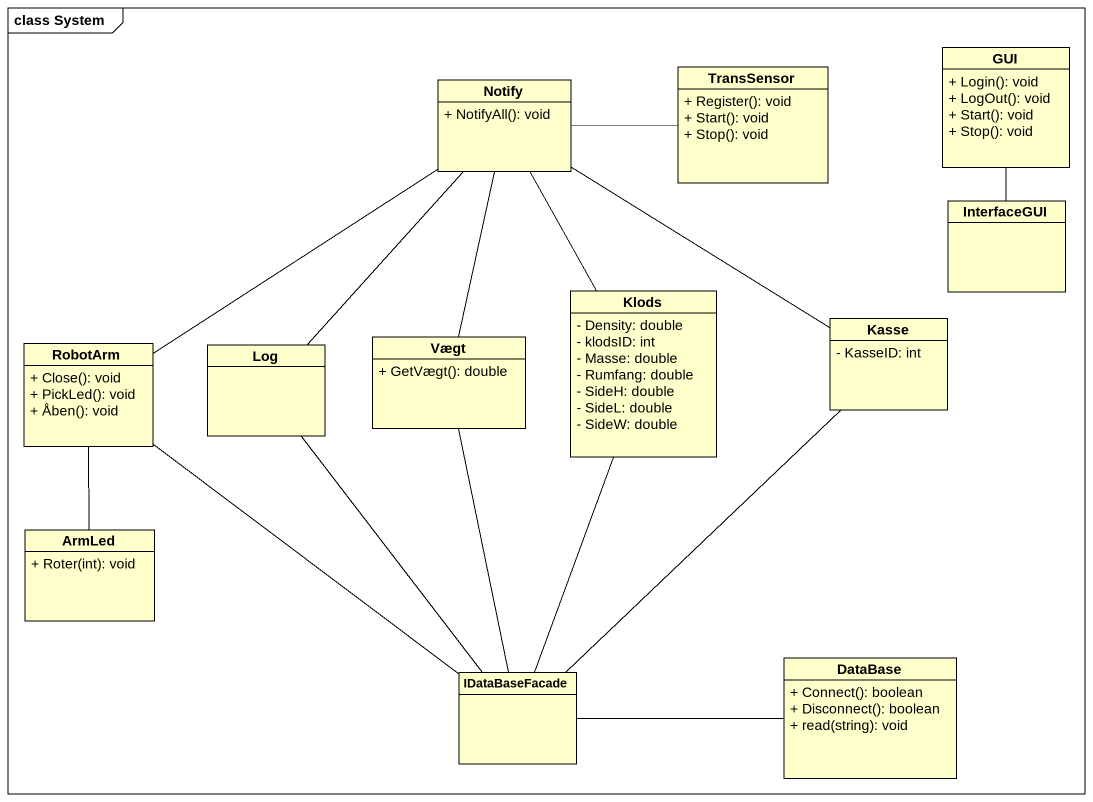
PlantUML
@startuml
mainframe class System
hide circle
hide empty members
skinparam classAttributeIconSize 0
class Notify {
  + NotifyAll(): void
}
class TransSensor {
  + Register(): void
  + Start(): void
  + Stop(): void
}
class GUI {
  + Login(): void
  + LogOut(): void
  + Start(): void
  + Stop(): void
}
class InterfaceGUI
class Klods {
  - Density: double
  - klodsID: int
  - Masse: double
  - Rumfang: double
  - SideH: double
  - SideL: double
  - SideW: double
}
class Kasse {
  - KasseID: int
}
class RobotArm {
  + Close(): void
  + PickLed(): void
  + Åben(): void
}
class Log
class Vægt {
  + GetVægt(): double
}
class ArmLed {
  + Roter(int): void
}
class IDataBaseFacade
class "DataBase" as DataBase_ {
  + Connect(): boolean
  + Disconnect(): boolean
  + read(string): void
}
TransSensor -left- Notify
InterfaceGUI -up- GUI
Klods -up- Notify
Klods -- IDataBaseFacade
Kasse -up- Notify
Kasse -- IDataBaseFacade
RobotArm -up- Notify
RobotArm -- IDataBaseFacade
Log -up- Notify
Log -- IDataBaseFacade
Vægt -up- Notify
Vægt -- IDataBaseFacade
ArmLed -up- RobotArm
IDataBaseFacade -right- DataBase_
@enduml
